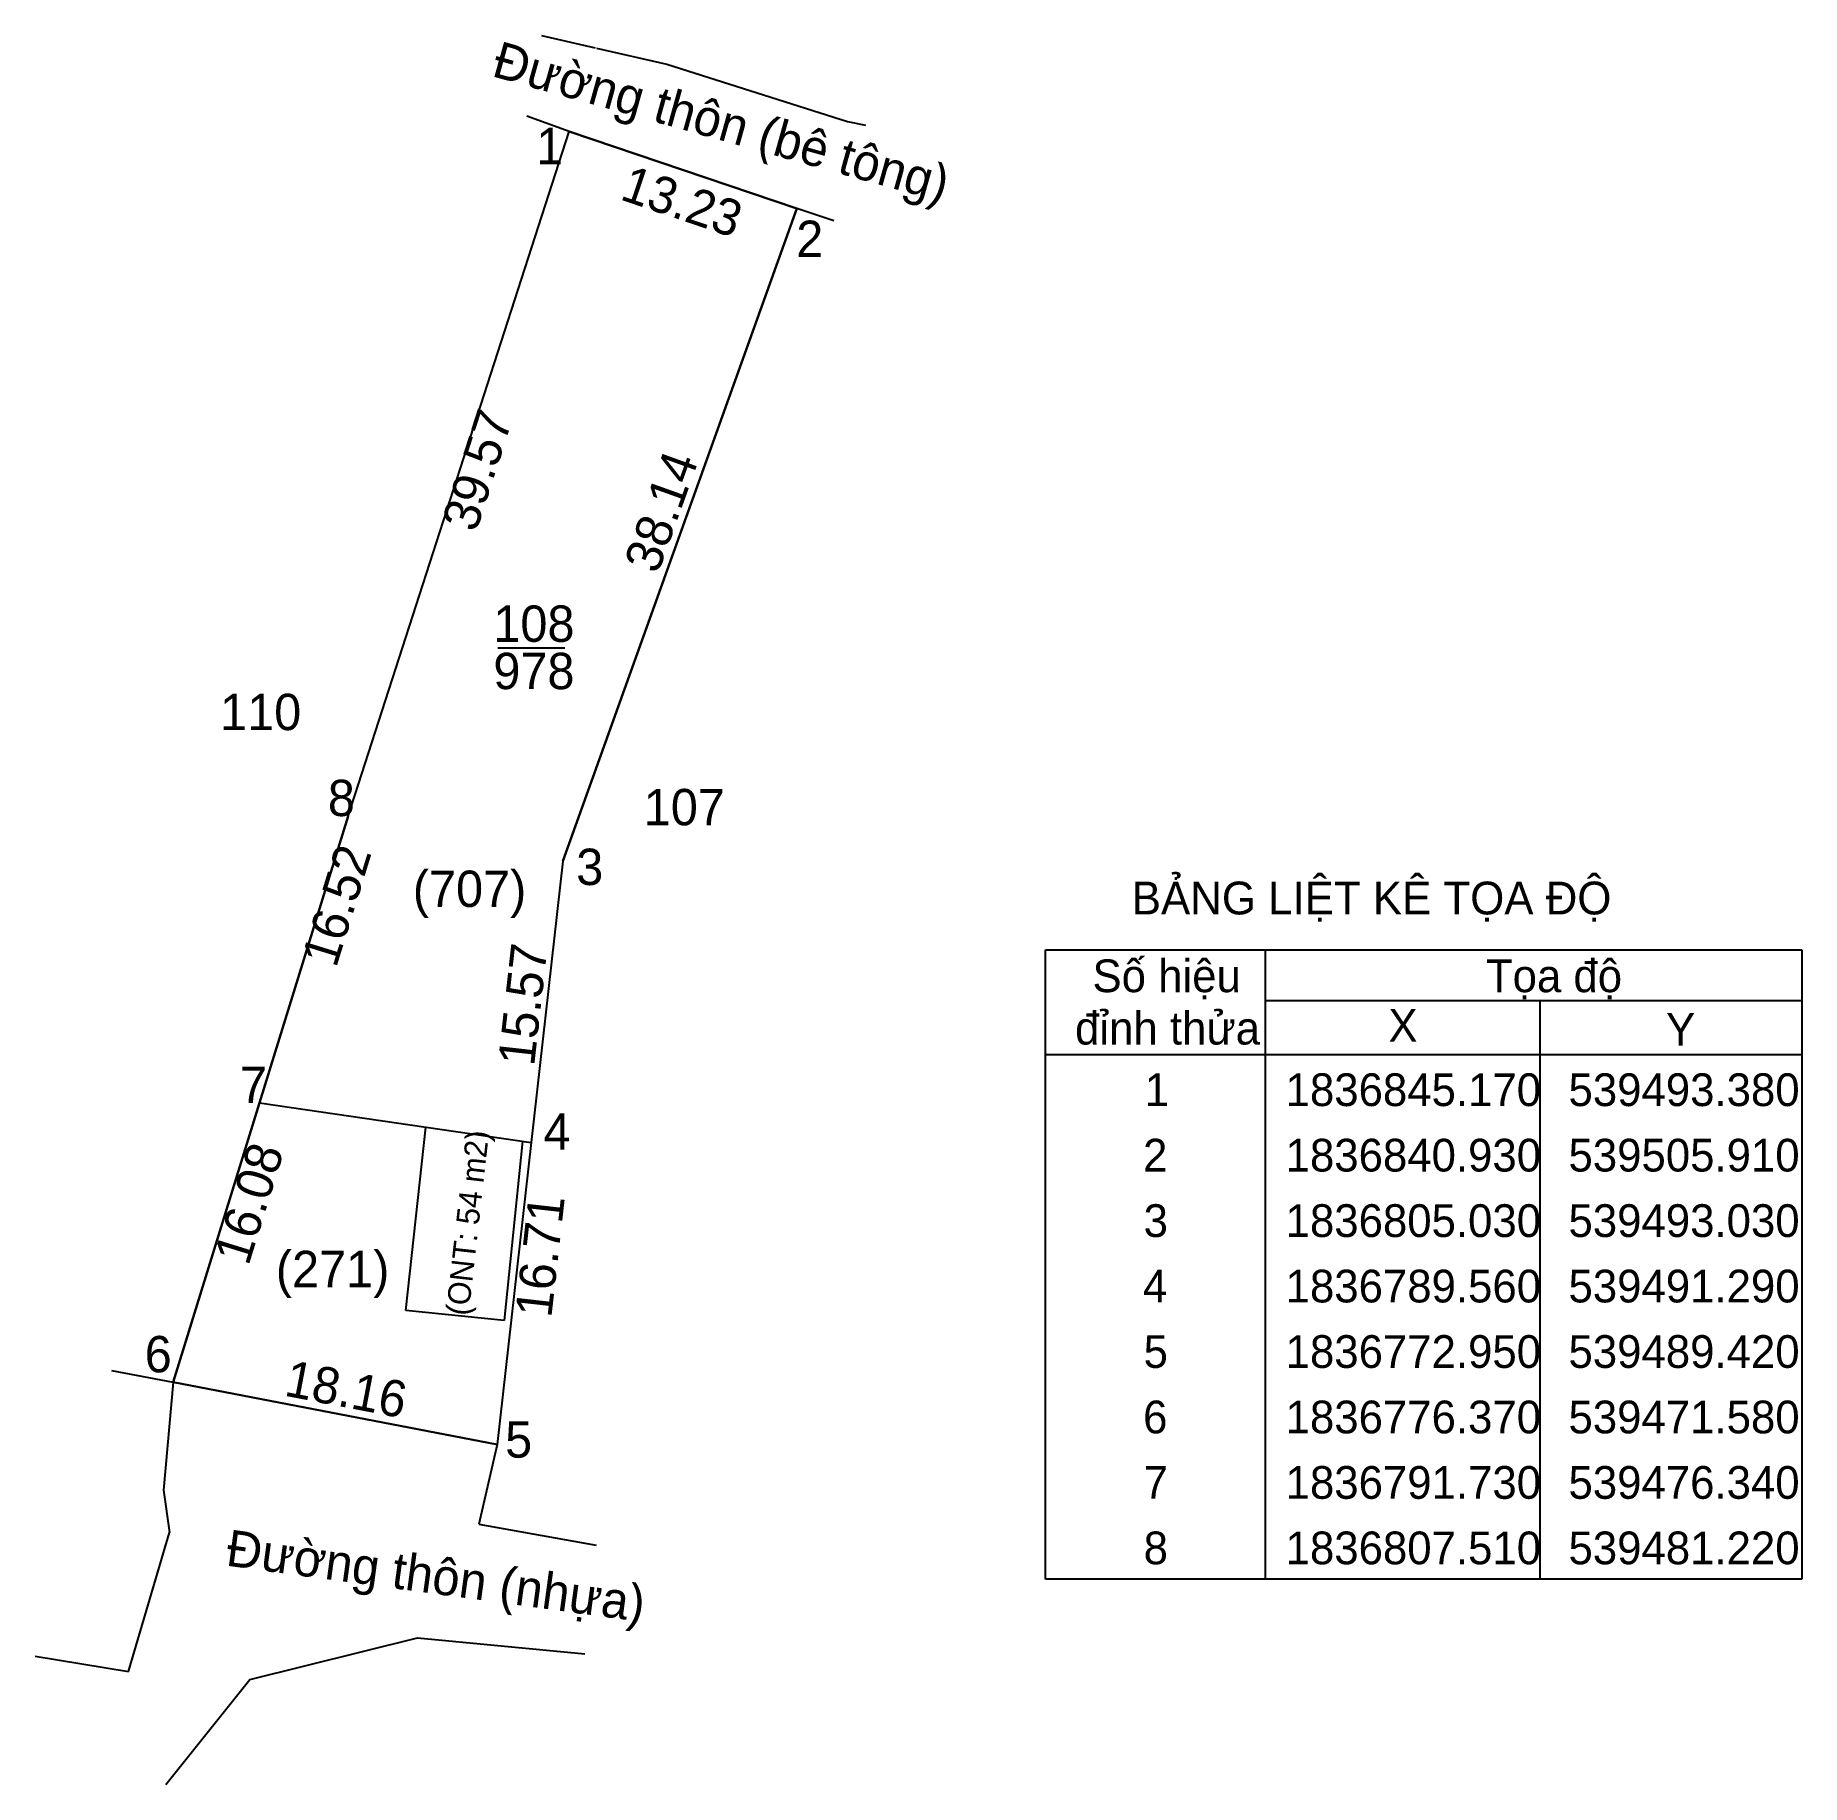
# Model space of a CAD drawing. Extents: x 539464 to 539561.2, y 1836754.2 to 1836850.4.
import ezdxf

# ---------------------------------------------------------------- set-up
doc = ezdxf.new("R2010")
doc.units = 0
doc.layers.add('Level 8', color=7, linetype='Continuous')

msp = doc.modelspace()

# ---------------------------------------------------------------- linework, layer by layer
at = {"layer": 'Level 8'}
for p, q in [((539493.38, 1836845.17), (539491.04, 1836846)), ((539481.22, 1836807.51), (539493.38, 1836845.17)), ((539505.91, 1836840.93), (539493.38, 1836845.17)), ((539493.03, 1836805.03), (539505.91, 1836840.93)), ((539507.93, 1836840.25), (539505.91, 1836840.93)), ((539489.446, 1836816.772), (539493.133, 1836816.772)), ((539481.22, 1836807.51), (539476.34, 1836791.73)), ((539493.03, 1836805.03), (539491.29, 1836789.56)), ((539519.579, 1836765.546), (539519.579, 1836800.158)), ((539519.579, 1836800.158), (539561.195, 1836800.158)), ((539531.675, 1836800.158), (539531.675, 1836765.546)), ((539561.195, 1836800.158), (539561.195, 1836765.546)), ((539531.675, 1836797.366), (539561.195, 1836797.366)), ((539546.795, 1836797.366), (539546.795, 1836765.546)), ((539519.579, 1836794.398), (539561.195, 1836794.398)), ((539476.34, 1836791.73), (539471.58, 1836776.37)), ((539476.34, 1836791.73), (539491.29, 1836789.56)), ((539484.38, 1836780.32), (539485.48, 1836790.4)), ((539491.29, 1836789.56), (539489.42, 1836772.95)), ((539490.81, 1836789.63), (539489.8, 1836779.76)), ((539489.8, 1836779.76), (539484.38, 1836780.32)), ((539468.19, 1836777.02), (539471.58, 1836776.37)), ((539471.58, 1836776.37), (539489.42, 1836772.95)), ((539489.42, 1836772.95), (539488.41, 1836768.57)), ((539469.12, 1836760.46), (539471.39, 1836768.1)), ((539488.41, 1836768.57), (539494.857, 1836767.42)), ((539561.195, 1836765.546), (539519.579, 1836765.546)), ((539485.03, 1836762.32), (539494.23, 1836761.43)), ((539464, 1836761.3), (539469.12, 1836760.46)), ((539464, 1836761.3), (539469.12, 1836760.46)), ((539471.19, 1836754.24), (539475.81, 1836760.03))]:
    msp.add_line(p, q, dxfattribs=at)
for points in [[(539491.854, 1836850.449), (539494.807, 1836849.769)], [(539494.87, 1836849.75), (539498.75, 1836848.86)], [(539498.75, 1836848.86), (539508.69, 1836845.72), (539509.676, 1836845.515)], [(539471.58, 1836776.37), (539471.06, 1836770.43), (539471.39, 1836768.1)], [(539475.81, 1836760.03), (539485.03, 1836762.32)]]:
    msp.add_lwpolyline(points, dxfattribs=at)
msp.add_lwpolyline([(539493.38, 1836845.17), (539505.91, 1836840.93), (539493.03, 1836805.03), (539491.29, 1836789.56), (539489.42, 1836772.95), (539471.58, 1836776.37), (539476.34, 1836791.73), (539481.22, 1836807.51)], close=True, dxfattribs=at)

# ---------------------------------------------------------------- texts
for s, height, rotation, p in [('Đường thôn (bê tông)', 2, 344.36239, (539489.047, 1836848.223)), ('13.23', 2, 341.30481, (539496.108, 1836841.444)), ('39.57', 2, 72.1053, (539488.244, 1836823.061)), ('38.14', 2, 70.26331, (539498.245, 1836820.771)), ('16.52', 2, 72.81566, (539480.543, 1836799.11)), ('15.57', 2, 83.58259, (539491.444, 1836793.717)), ('16.08', 2, 72.78201, (539475.719, 1836782.723)), ('(ONT: 54 m2)', 1.25, 83.57653, (539487.831, 1836779.999)), ('16.71', 2, 83.57653, (539492.39, 1836779.88)), ('18.16', 2, 349.14783, (539477.637, 1836775.645)), ('Đường thôn (nhựa)', 2, 352.29785, (539474.435, 1836766.295))]:
    msp.add_text(s, height=height, rotation=rotation, dxfattribs=at).set_placement(p)
for s, height, p in [(' 1', 2, (539490.816, 1836843.363)), (' 2', 2, (539505.127, 1836838.259)), ('108', 2, (539489.204, 1836817.093)), ('978', 2, (539489.204, 1836814.491)), ('110', 2, (539474.169, 1836812.237)), (' 8', 2, (539479.354, 1836807.51)), ('107', 2, (539497.481, 1836807.004)), (' 3', 2, (539493.02, 1836803.718)), ('(707)', 2, (539484.772, 1836802.511)), ('BẢNG LIỆT KÊ TỌA ĐỘ', 1.80295, (539524.333, 1836802.102)), ('Số hiệu', 1.8, (539522.171, 1836797.825)), ('Tọa độ', 1.8, (539543.819, 1836797.825)), ('đỉnh thửa', 1.8, (539521.212, 1836794.945)), ('X ', 1.8, (539538.455, 1836795.095)), ('Y ', 1.8, (539553.732, 1836794.876)), (' 7', 2, (539474.515, 1836791.73)), (' 1', 1.8, (539524.374, 1836791.561)), ('1836845.170', 1.79997, (539532.798, 1836791.561)), ('539493.380', 1.8, (539548.364, 1836791.561)), (' 4', 2, (539491.215, 1836789.16)), (' 2', 1.8, (539524.287, 1836787.961)), ('1836840.930', 1.79997, (539532.798, 1836787.961)), ('539505.910', 1.8, (539548.364, 1836787.961)), (' 3', 1.8, (539524.316, 1836784.361)), ('1836805.030', 1.79997, (539532.798, 1836784.361)), ('539493.030', 1.8, (539548.364, 1836784.361)), ('(271)', 2, (539477.236, 1836781.601)), (' 4', 1.8, (539524.273, 1836780.761)), ('1836789.560', 1.79997, (539532.798, 1836780.761)), ('539491.290', 1.8, (539548.364, 1836780.761)), (' 6', 2, (539469.277, 1836776.917)), (' 5', 1.8, (539524.316, 1836777.161)), ('1836772.950', 1.79997, (539532.798, 1836777.161)), ('539489.420', 1.8, (539548.364, 1836777.161)), (' 6', 1.8, (539524.287, 1836773.561)), ('1836776.370', 1.79997, (539532.798, 1836773.561)), ('539471.580', 1.8, (539548.364, 1836773.561)), (' 5', 2, (539489.109, 1836772.224)), ('1836791.730', 1.79997, (539532.798, 1836769.961)), ('539476.340', 1.8, (539548.364, 1836769.961)), (' 7', 1.8, (539524.316, 1836769.961)), (' 8', 1.8, (539524.316, 1836766.361)), ('1836807.510', 1.79997, (539532.798, 1836766.361)), ('539481.220', 1.8, (539548.364, 1836766.361))]:
    msp.add_text(s, height=height, dxfattribs=at).set_placement(p)

doc.saveas('drawing.dxf')
